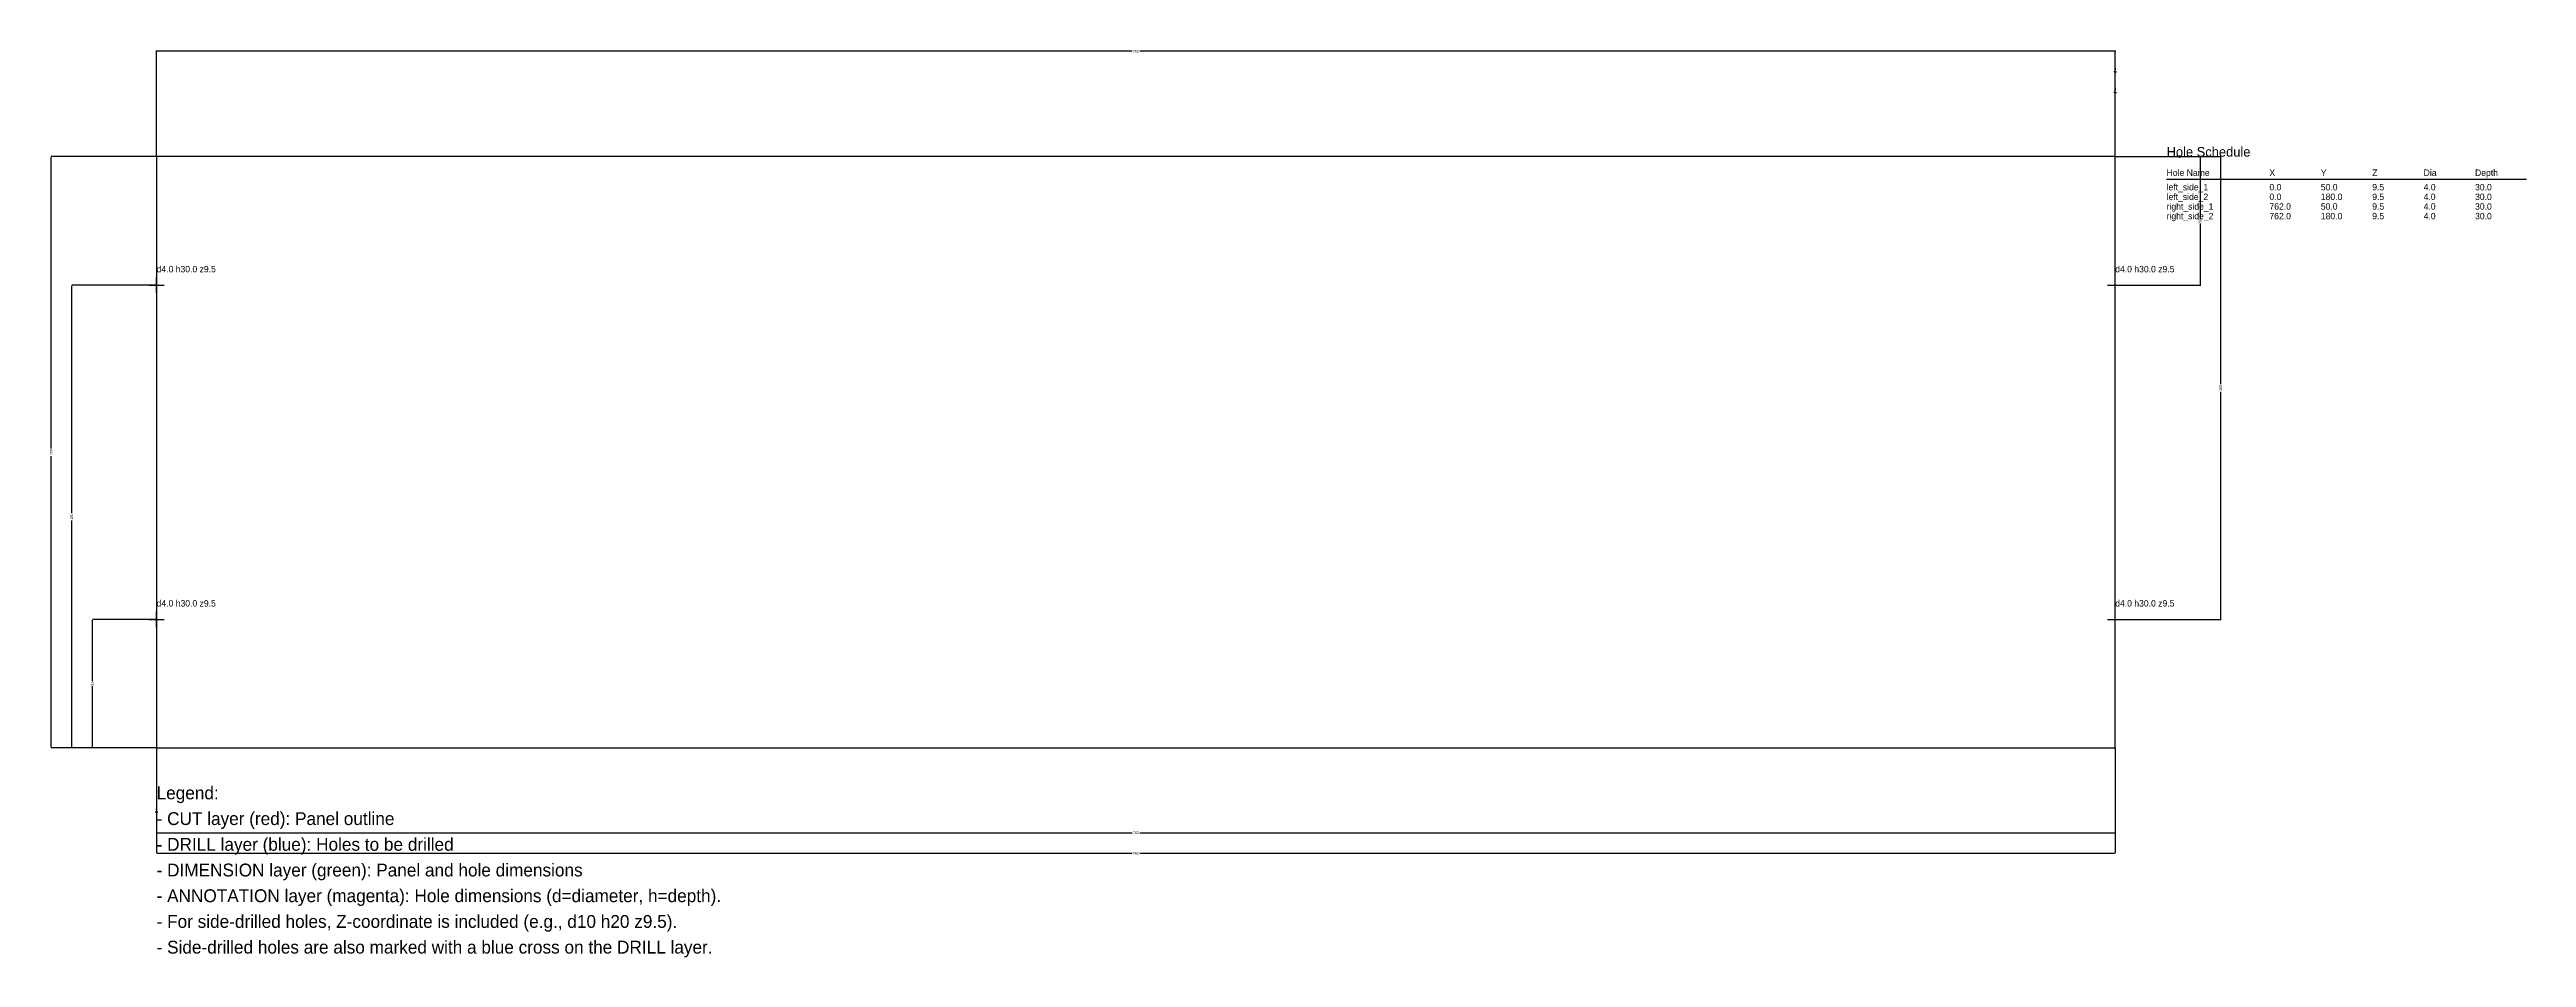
# Model space of a CAD drawing. Header units: millimetres. Extents: x -42 to 922, y -82 to 272.
import ezdxf

# ---------------------------------------------------------------- set-up
doc = ezdxf.new("R2010")
doc.units = ezdxf.units.MM
for name, color, linetype in [('ANNOTATION', 6, 'CONTINUOUS'), ('CUT', 1, 'CONTINUOUS'), ('DIMENSION', 3, 'CONTINUOUS'), ('DRILL', 5, 'CONTINUOUS')]:
    doc.layers.add(name, color=color, linetype=linetype)
doc.dimstyles.get("Standard").update_dxf_attribs({"dimtxt": 2.5, "dimasz": 2.5, "dimexe": 1.25, "dimexo": 0.625, "dimtad": 1, "dimcen": 2.5, "dimazin": 3, "dimtfac": 1, "dimtmove": 0, "dimatfit": 3})

# ---------------------------------------------------------------- blocks, each defined once
blk = doc.blocks.new('_CLOSEDFILLED')
at = {"color": 0, "linetype": 'BYBLOCK'}
blk.add_solid([(-1, 0.2), (0, 0), (-1, -0.2)], dxfattribs=at)
blk = doc.blocks.new('*D1')
for p, q in [((0, 0), (0, -25)), ((0, 0), (0, -25)), ((-0.25, -25), (-0.5, -25)), ((0, -25), (0, -25)), ((0.25, -25), (0.5, -25))]:
    blk.add_line(p, q)
at = {"layer": 'Defpoints'}
for p in [(0, 0), (0, 0), (0, -25)]:
    blk.add_point(p, dxfattribs=at)
at = {"layer": 'DIMENSION', "xscale": 0.25, "yscale": 0.25}
blk.add_blockref('_CLOSEDFILLED', (0, -25), dxfattribs=at)
at = {"layer": 'DIMENSION', "xscale": 0.25, "yscale": 0.25, "rotation": 180}
blk.add_blockref('_CLOSEDFILLED', (0, -25), dxfattribs=at)
at = {"layer": 'DIMENSION', "insert": (0, -23.875), "char_height": 1, "attachment_point": 5}
blk.add_mtext('0', dxfattribs=at)
blk = doc.blocks.new('*D2')
for p, q in [((0, 0), (0, -33)), ((762, 0), (762, -33)), ((0.25, -33), (379.5, -33)), ((382.5, -33), (761.75, -33))]:
    blk.add_line(p, q)
at = {"layer": 'Defpoints'}
for p in [(0, 0), (762, 0), (0, -33)]:
    blk.add_point(p, dxfattribs=at)
at = {"layer": 'DIMENSION', "xscale": 0.25, "yscale": 0.25, "rotation": 180}
blk.add_blockref('_CLOSEDFILLED', (0, -33), dxfattribs=at)
at = {"layer": 'DIMENSION', "xscale": 0.25, "yscale": 0.25}
blk.add_blockref('_CLOSEDFILLED', (762, -33), dxfattribs=at)
at = {"layer": 'DIMENSION', "insert": (381, -33), "char_height": 1, "attachment_point": 5}
blk.add_mtext('762', dxfattribs=at)
blk = doc.blocks.new('*D3')
for p, q in [((0, 0), (0, -41)), ((762, 0), (762, -41)), ((0.25, -41), (379.5, -41)), ((382.5, -41), (761.75, -41))]:
    blk.add_line(p, q)
at = {"layer": 'Defpoints'}
for p in [(0, 0), (762, 0), (0, -41)]:
    blk.add_point(p, dxfattribs=at)
at = {"layer": 'DIMENSION', "xscale": 0.25, "yscale": 0.25, "rotation": 180}
blk.add_blockref('_CLOSEDFILLED', (0, -41), dxfattribs=at)
at = {"layer": 'DIMENSION', "xscale": 0.25, "yscale": 0.25}
blk.add_blockref('_CLOSEDFILLED', (762, -41), dxfattribs=at)
at = {"layer": 'DIMENSION', "insert": (381, -41), "char_height": 1, "attachment_point": 5}
blk.add_mtext('762', dxfattribs=at)
blk = doc.blocks.new('*D4')
for p, q in [((761.75, 255), (761.5, 255)), ((762, 230), (762, 255)), ((762, 230), (762, 255)), ((762, 255), (762, 255)), ((762.25, 255), (762.5, 255))]:
    blk.add_line(p, q)
at = {"layer": 'Defpoints'}
for p in [(762, 255), (762, 230), (762, 230)]:
    blk.add_point(p, dxfattribs=at)
at = {"layer": 'DIMENSION', "xscale": 0.25, "yscale": 0.25}
blk.add_blockref('_CLOSEDFILLED', (762, 255), dxfattribs=at)
at = {"layer": 'DIMENSION', "xscale": 0.25, "yscale": 0.25, "rotation": 180}
blk.add_blockref('_CLOSEDFILLED', (762, 255), dxfattribs=at)
at = {"layer": 'DIMENSION', "insert": (762, 256.125), "char_height": 1, "attachment_point": 5}
blk.add_mtext('0', dxfattribs=at)
blk = doc.blocks.new('*D5')
for p, q in [((761.75, 263), (761.5, 263)), ((762, 230), (762, 263)), ((762, 230), (762, 263)), ((762, 263), (762, 263)), ((762.25, 263), (762.5, 263))]:
    blk.add_line(p, q)
at = {"layer": 'Defpoints'}
for p in [(762, 263), (762, 230), (762, 230)]:
    blk.add_point(p, dxfattribs=at)
at = {"layer": 'DIMENSION', "xscale": 0.25, "yscale": 0.25}
blk.add_blockref('_CLOSEDFILLED', (762, 263), dxfattribs=at)
at = {"layer": 'DIMENSION', "xscale": 0.25, "yscale": 0.25, "rotation": 180}
blk.add_blockref('_CLOSEDFILLED', (762, 263), dxfattribs=at)
at = {"layer": 'DIMENSION', "insert": (762, 264.125), "char_height": 1, "attachment_point": 5}
blk.add_mtext('0', dxfattribs=at)
blk = doc.blocks.new('*D6')
for p, q in [((379.5, 271), (-0.25, 271)), ((0, 230), (0, 271)), ((762.25, 271), (382.5, 271)), ((762, 230), (762, 271))]:
    blk.add_line(p, q)
at = {"layer": 'Defpoints'}
for p in [(762, 271), (0, 230), (762, 230)]:
    blk.add_point(p, dxfattribs=at)
at = {"layer": 'DIMENSION', "xscale": 0.25, "yscale": 0.25}
blk.add_blockref('_CLOSEDFILLED', (0, 271), dxfattribs=at)
at = {"layer": 'DIMENSION', "xscale": 0.25, "yscale": 0.25, "rotation": 180}
blk.add_blockref('_CLOSEDFILLED', (762, 271), dxfattribs=at)
at = {"layer": 'DIMENSION', "insert": (381, 271), "char_height": 1, "attachment_point": 5}
blk.add_mtext('762', dxfattribs=at)
blk = doc.blocks.new('*D7')
for p, q in [((0, 50), (-25, 50)), ((-25, 26), (-25, 49.75)), ((-25, 0.25), (-25, 24)), ((0, 0), (-25, 0))]:
    blk.add_line(p, q)
at = {"layer": 'Defpoints'}
for p in [(0, 50), (-25, 0), (0, 0)]:
    blk.add_point(p, dxfattribs=at)
at = {"layer": 'DIMENSION', "xscale": 0.25, "yscale": 0.25}
for p, rotation in [((-25, 50), 90), ((-25, 0), 270)]:
    blk.add_blockref('_CLOSEDFILLED', p, dxfattribs=dict(at, rotation=rotation))
at = {"layer": 'DIMENSION', "insert": (-25, 25), "char_height": 1, "attachment_point": 5, "rotation": 90}
blk.add_mtext('50', dxfattribs=at)
blk = doc.blocks.new('*D8')
for p, q in [((0, 180), (-33, 180)), ((-33, 91.5), (-33, 179.75)), ((-33, 0.25), (-33, 88.5)), ((0, 0), (-33, 0))]:
    blk.add_line(p, q)
at = {"layer": 'Defpoints'}
for p in [(0, 180), (-33, 0), (0, 0)]:
    blk.add_point(p, dxfattribs=at)
at = {"layer": 'DIMENSION', "xscale": 0.25, "yscale": 0.25}
for p, rotation in [((-33, 180), 90), ((-33, 0), 270)]:
    blk.add_blockref('_CLOSEDFILLED', p, dxfattribs=dict(at, rotation=rotation))
at = {"layer": 'DIMENSION', "insert": (-33, 90), "char_height": 1, "attachment_point": 5, "rotation": 90}
blk.add_mtext('180', dxfattribs=at)
blk = doc.blocks.new('*D9')
for p, q in [((0, 230), (-41, 230)), ((-41, 116.5), (-41, 229.75)), ((-41, 0.25), (-41, 113.5)), ((0, 0), (-41, 0))]:
    blk.add_line(p, q)
at = {"layer": 'Defpoints'}
for p in [(0, 230), (-41, 0), (0, 0)]:
    blk.add_point(p, dxfattribs=at)
at = {"layer": 'DIMENSION', "xscale": 0.25, "yscale": 0.25}
for p, rotation in [((-41, 230), 90), ((-41, 0), 270)]:
    blk.add_blockref('_CLOSEDFILLED', p, dxfattribs=dict(at, rotation=rotation))
at = {"layer": 'DIMENSION', "insert": (-41, 115), "char_height": 1, "attachment_point": 5, "rotation": 90}
blk.add_mtext('230', dxfattribs=at)
blk = doc.blocks.new('*D10')
for p, q in [((762, 230), (787, 230)), ((762, 230), (787, 230)), ((787, 230.25), (787, 230.5)), ((787, 230), (787, 230)), ((787, 229.75), (787, 229.5))]:
    blk.add_line(p, q)
at = {"layer": 'Defpoints'}
for p in [(762, 230), (762, 230), (787, 230)]:
    blk.add_point(p, dxfattribs=at)
at = {"layer": 'DIMENSION', "xscale": 0.25, "yscale": 0.25}
for rotation in [270, 90]:
    blk.add_blockref('_CLOSEDFILLED', (787, 230), dxfattribs=dict(at, rotation=rotation))
at = {"layer": 'DIMENSION', "insert": (785.875, 230), "char_height": 1, "attachment_point": 5, "rotation": 90}
blk.add_mtext('0', dxfattribs=at)
blk = doc.blocks.new('*D11')
for p, q in [((762, 230), (795, 230)), ((795, 230.25), (795, 206)), ((795, 204), (795, 179.75)), ((762, 180), (795, 180))]:
    blk.add_line(p, q)
at = {"layer": 'Defpoints'}
for p in [(762, 230), (795, 230), (762, 180)]:
    blk.add_point(p, dxfattribs=at)
at = {"layer": 'DIMENSION', "xscale": 0.25, "yscale": 0.25}
for p, rotation in [((795, 230), 270), ((795, 180), 90)]:
    blk.add_blockref('_CLOSEDFILLED', p, dxfattribs=dict(at, rotation=rotation))
at = {"layer": 'DIMENSION', "insert": (795, 205), "char_height": 1, "attachment_point": 5, "rotation": 90}
blk.add_mtext('50', dxfattribs=at)
blk = doc.blocks.new('*D12')
for p, q in [((762, 230), (803, 230)), ((803, 230.25), (803, 141.5)), ((803, 138.5), (803, 49.75)), ((762, 50), (803, 50))]:
    blk.add_line(p, q)
at = {"layer": 'Defpoints'}
for p in [(762, 230), (803, 230), (762, 50)]:
    blk.add_point(p, dxfattribs=at)
at = {"layer": 'DIMENSION', "xscale": 0.25, "yscale": 0.25}
for p, rotation in [((803, 230), 270), ((803, 50), 90)]:
    blk.add_blockref('_CLOSEDFILLED', p, dxfattribs=dict(at, rotation=rotation))
at = {"layer": 'DIMENSION', "insert": (803, 140), "char_height": 1, "attachment_point": 5, "rotation": 90}
blk.add_mtext('180', dxfattribs=at)

msp = doc.modelspace()

# ---------------------------------------------------------------- linework, layer by layer
at = {"layer": 'ANNOTATION'}
msp.add_line((782, 221.25), (922, 221.25), dxfattribs=at)
at = {"layer": 'CUT'}
msp.add_lwpolyline([(0, 0), (762, 0), (762, 230), (0, 230)], close=True, dxfattribs=at)
at = {"layer": 'DRILL', "color": 5}
for p, q in [((-3, 180), (3, 180)), ((0, 177), (0, 183)), ((759, 180), (765, 180)), ((762, 177), (762, 183)), ((-3, 50), (3, 50)), ((0, 47), (0, 53)), ((759, 50), (765, 50)), ((762, 47), (762, 53))]:
    msp.add_line(p, q, dxfattribs=at)

# ---------------------------------------------------------------- texts
at = {"layer": 'ANNOTATION'}
for s, height, p in [('Hole Schedule', 3.75, (782, 230)), ('Hole Name', 2.5, (782, 222.5)), ('X', 2.5, (822, 222.5)), ('Y', 2.5, (842, 222.5)), ('Z', 2.5, (862, 222.5)), ('Dia', 2.5, (882, 222.5)), ('Depth', 2.5, (902, 222.5)), ('right_side_1', 2.5, (782, 209.375)), ('left_side_1', 2.5, (782, 216.875)), ('left_side_2', 2.5, (782, 213.125)), ('0.0', 2.5, (822, 216.875)), ('0.0', 2.5, (822, 213.125)), ('50.0', 2.5, (842, 216.875)), ('180.0', 2.5, (842, 213.125)), ('9.5', 2.5, (862, 216.875)), ('9.5', 2.5, (862, 213.125)), ('4.0', 2.5, (882, 216.875)), ('4.0', 2.5, (882, 213.125)), ('30.0', 2.5, (902, 216.875)), ('30.0', 2.5, (902, 213.125)), ('right_side_2', 2.5, (782, 205.625)), ('762.0', 2.5, (822, 209.375)), ('762.0', 2.5, (822, 205.625)), ('50.0', 2.5, (842, 209.375)), ('180.0', 2.5, (842, 205.625)), ('9.5', 2.5, (862, 209.375)), ('9.5', 2.5, (862, 205.625)), ('4.0', 2.5, (882, 209.375)), ('4.0', 2.5, (882, 205.625)), ('30.0', 2.5, (902, 209.375)), ('30.0', 2.5, (902, 205.625)), ('d4.0 h30.0 z9.5', 2.5, (0, 185)), ('d4.0 h30.0 z9.5', 2.5, (762, 185)), ('d4.0 h30.0 z9.5', 2.5, (0, 55)), ('d4.0 h30.0 z9.5', 2.5, (762, 55)), ('Legend:', 5, (0, -20)), ('- CUT layer (red): Panel outline', 5, (0, -30)), ('- DRILL layer (blue): Holes to be drilled', 5, (0, -40)), ('- DIMENSION layer (green): Panel and hole dimensions', 5, (0, -50)), ('- ANNOTATION layer (magenta): Hole dimensions (d=diameter, h=depth).', 5, (0, -60)), ('- For side-drilled holes, Z-coordinate is included (e.g., d10 h20 z9.5).', 5, (0, -70)), ('- Side-drilled holes are also marked with a blue cross on the DRILL layer.', 5, (0, -80))]:
    msp.add_text(s, height=height, dxfattribs=at).set_placement(p)

# ---------------------------------------------------------------- dimensions: what is measured, and where the dimension line sits
at = {"layer": 'DIMENSION'}
for base, p1, p2, picture, middle in [((762, 271), (762, 230), (0, 230), '*D6', (381, 271)), ((762, 263), (762, 230), (762, 230), '*D5', (762, 264.125)), ((762, 255), (762, 230), (762, 230), '*D4', (762, 256.125)), ((0, -25), (0, 0), (0, 0), '*D1', (0, -23.875)), ((0, -33), (0, 0), (762, 0), '*D2', (381, -33)), ((0, -41), (0, 0), (762, 0), '*D3', (381, -41))]:
    dim = msp.add_linear_dim(base=base, p1=p1, p2=p2, dimstyle='Standard', dxfattribs=at)
    dim.commit()
    dim.dimension.update_dxf_attribs({"geometry": picture, "text_midpoint": middle})
for base, p1, p2, picture, middle in [((-41, 0), (0, 0), (0, 230), '*D9', (-41, 115)), ((787, 230), (762, 230), (762, 230), '*D10', (785.875, 230)), ((795, 230), (762, 230), (762, 180), '*D11', (795, 205)), ((803, 230), (762, 230), (762, 50), '*D12', (803, 140)), ((-33, 0), (0, 0), (0, 180), '*D8', (-33, 90)), ((-25, 0), (0, 0), (0, 50), '*D7', (-25, 25))]:
    dim = msp.add_linear_dim(base=base, p1=p1, p2=p2, angle=90, dimstyle='Standard', dxfattribs=at)
    dim.commit()
    dim.dimension.update_dxf_attribs({"geometry": picture, "text_midpoint": middle})

doc.saveas('drawing.dxf')
